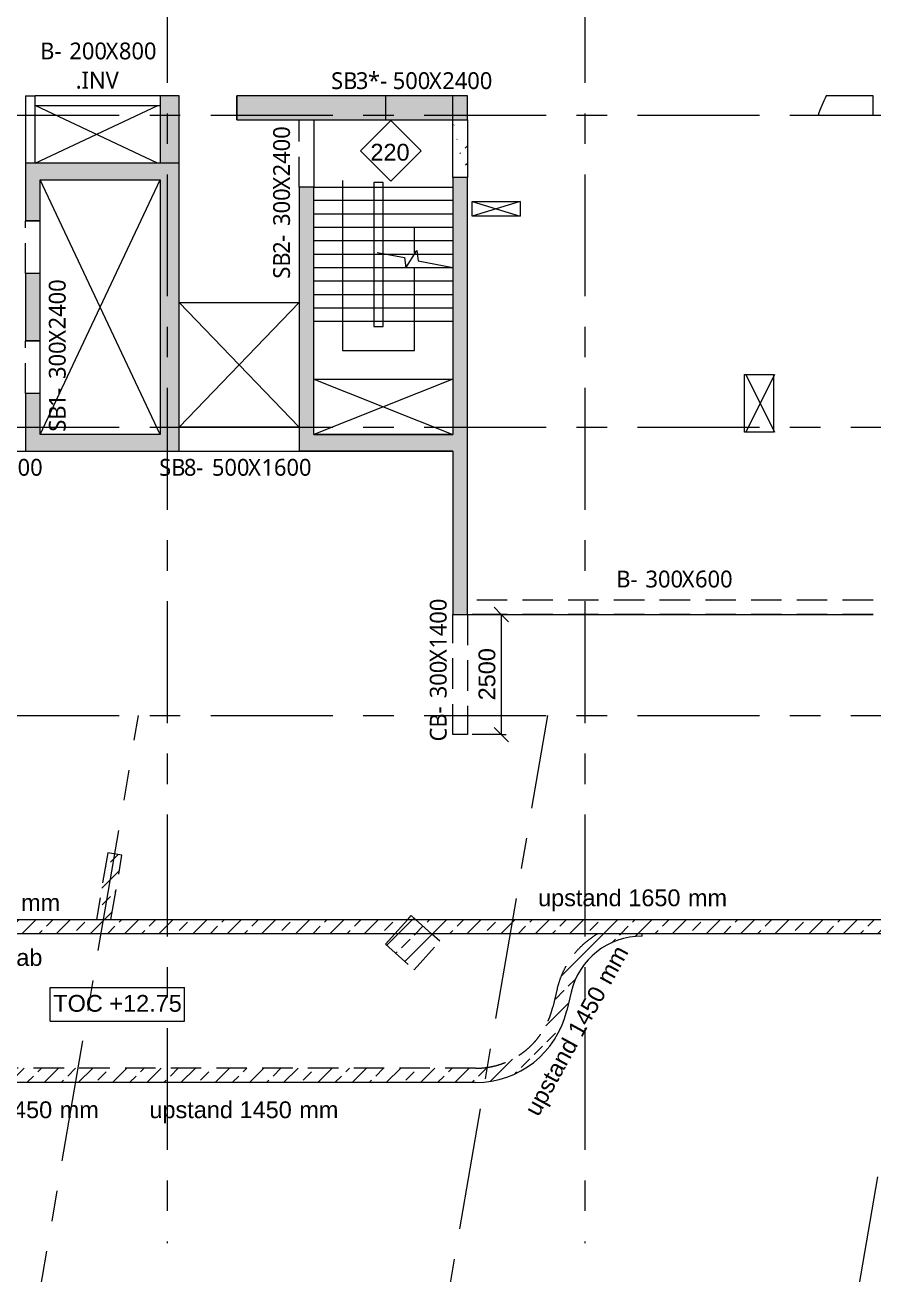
# Model space of a CAD drawing. Header units: millimetres. Extents: x 1499 to 248787, y -26353 to 51881.
# Drawn here: x 102998 to 120663, y -292 to 25723 of the extents above; entities that cross this region are included whole.
import ezdxf

# ---------------------------------------------------------------- set-up
doc = ezdxf.new("R2010")
doc.units = ezdxf.units.MM
for name, pattern in [('Dashed', [3810, 2540, -1270]), ('Dashed __25x_', [952.5, 635, -317.5]), ('DASHED___25x_', [952.5, 635, -317.5]), ('Grid Line', [4445, 2540, -635, 635, -635])]:
    doc.linetypes.add(name, pattern=pattern)
for name, color, linetype, lineweight in [('A-ANNO-DIMS', 211, 'Continuous', 5), ('A-ANNO-DIMS-200', 211, 'Continuous', 5), ('A-DETL', 90, 'Continuous', 5), ('A-FLOR', 192, 'Continuous', 15), ('A-FLOR-HDLN', 190, 'Dashed __25x_', 5), ('A-FLOR-IDEN', 11, 'Continuous', 5), ('A-WALL', 113, 'Continuous', 5), ('A-WALL-HDLN', 110, 'Continuous', 5), ('A-WALL-PATT', 111, 'Continuous', 15), ('G-ANNO-DIMS', 111, 'Continuous', 5), ('G-ANNO-TEXT', 231, 'Continuous', 5), ('I-WALL', 2, 'Continuous', 5), ('S-BEAM', 12, 'Continuous', 15), ('S-BEAM-HDLN', 1, 'DASHED___25x_', 5), ('S-BEAM-IDEN', 2, 'Continuous', 5), ('S-COLS', 52, 'Continuous', 5), ('S-COLS-HDLN', 52, 'Dashed', 5), ('S-GRID', 1, 'Continuous', 5)]:
    doc.layers.add(name, color=color, linetype=linetype, lineweight=lineweight)
doc.styles.add('Arial_1', font='arial.ttf', dxfattribs={"height": 350})
doc.styles.add('Trebuchet MS', font='trebuc.ttf', dxfattribs={"height": 350})
doc.dimstyles.new('Diagonal_-_2_5mm_Round_5mm_-1-200', dxfattribs={"dimscale": 304.8, "dimtxt": 1.171558, "dimasz": 0.984252, "dimexe": 0.328084, "dimexo": 0.001076, "dimgap": 0.065617, "dimtad": 1, "dimdec": 0, "dimlfac": 304.8, "dimrnd": 5, "dimdsep": 46, "dimtxsty": 'Arial_1', "dimblk1": 'OBLIQUE', "dimblk2": 'OBLIQUE', "dimsah": 1, "dimcen": 0.09, "dimazin": 0, "dimtfac": 1, "dimtdec": 4, "dimtix": 1, "dimtmove": 0, "dimatfit": 3, "dimfxl": 1, "dimtvp": 1, "dimtolj": 1, "dimtzin": 0, "dimarcsym": 2})
pattern_1 = [(45, (49092.77, 0), (-356.4037, 356.4037), []), (45, (49449.2, 0), (-356.4037, 356.4037), [252.016, -126.008])]

# ---------------------------------------------------------------- blocks, each defined once
blk = doc.blocks.new('W SH8 - W SH-6483866-1ST FLOOR  FRAMING PLAN')
at = {"layer": 'A-WALL'}
for p, q in [((71570, 24244), (70595, 24244)), ((71570, 23844), (71570, 24244)), ((70426, 23844), (71570, 23844))]:
    blk.add_line(p, q, dxfattribs=at)
blk.add_arc((73820, 22644), 3600, 153.6122, 160.5288, dxfattribs=at)
blk = doc.blocks.new('Spot Elevations - Spot Elevation _Str_ Plan_-5963248-1ST FLOOR  FRAMING PLAN')
at = {"layer": 'G-ANNO-DIMS'}
for p, q in [((-7, 4.125), (7, 4.125)), ((-7, 0.625), (-7, 4.125)), ((7, 0.625), (7, 4.125)), ((-7, 0.625), (7, 0.625))]:
    blk.add_line(p, q, dxfattribs=at)
blk = doc.blocks.new('BAI-AN_TAG_SLAB MARK-1-200 - BAI-AN_TAG_SLAB MARK-1-200-5951121-1ST FLOOR  FRAMING PLAN')
at = {"layer": 'A-FLOR-IDEN'}
for p, q in [((-3.16, 0), (0, 3.16)), ((3.16, 0), (0, 3.16)), ((-3.16, 0), (0, -3.16)), ((3.16, 0), (0, -3.16))]:
    blk.add_line(p, q, dxfattribs=at)
blk = doc.blocks.new('DIMBLOCK61-1ST FLOOR  FRAMING PLAN')
at = {"layer": 'A-ANNO-DIMS-200', "lineweight": 15}
for p, q in [((112919, 13444), (112769, 13594)), ((112919, 13444), (113069, 13294)), ((112919, 10944), (112769, 11094)), ((112919, 10944), (113069, 10794))]:
    blk.add_line(p, q, dxfattribs=at)
at = {"layer": 'A-ANNO-DIMS-200'}
for p, q in [((112919, 13444), (112313, 13444)), ((112919, 13444), (112919, 10944)), ((112919, 13444), (113019, 13444)), ((112919, 10944), (112313, 10944)), ((112919, 10944), (113019, 10944))]:
    blk.add_line(p, q, dxfattribs=at)
at = {"layer": 'A-ANNO-DIMS-200', "color": 0, "insert": (112445, 11656), "char_height": 350, "width": 1292.12, "attachment_point": 1, "rotation": 90, "line_spacing_factor": 0.941778, "style": 'Arial_1'}
blk.add_mtext('2500', dxfattribs=at)
blk = doc.blocks.new('_Oblique')
at = {"color": 0, "linetype": 'ByBlock', "lineweight": -2}
blk.add_line((-0.5, -0.5), (0.5, 0.5), dxfattribs=at)

msp = doc.modelspace()

# ---------------------------------------------------------------- hatches: boundary and pattern name
at = {"layer": 'A-WALL-PATT', "lineweight": 5}
for points in [[(106212.5298, 22844.3012), (106212.5298, 24244.3012), (105812.5298, 24244.3012), (105813.0065, 22844.3012)], [(109012.5298, 23744.3012), (112212.5298, 23744.3012), (112212.5298, 24244.3012), (107411.585, 24244.3012), (107411.585, 23744.3012), (108987.5298, 23744.3012)], [(105812.5298, 22494.3012), (105811.6714, 22844.3012), (103012.5298, 22844.1661), (103012.5298, 22494.3012), (103312.5298, 22494.3012)], [(106212.5298, 17194.3012), (106212.5298, 22844.3012), (105812.5298, 22844.1661), (105812.5298, 17194.3012)], [(103312.5298, 21644.1661), (103312.5298, 22494.3012), (103012.5298, 22494.3012), (103012.5298, 21644.1661), (103212.5298, 21644.1661)], [(111912.5298, 13444.1571), (112212.5298, 13444.1571), (112212.5298, 22544.3279), (111912.5298, 22544.3279), (111912.5298, 16844.3012)], [(109012.5298, 17194.3012), (109012.5298, 22344.3279), (108712.5298, 22344.3279), (108712.5298, 17194.3012)], [(103212.5298, 19144.1661), (103312.5298, 19144.1661), (103312.5298, 20544.1661), (103012.5298, 20544.1661), (103012.5298, 19144.1661)], [(103312.5298, 17194.3012), (103312.5298, 18044.1661), (103012.5298, 18044.1661), (103012.5298, 17194.3012)], [(106212.5298, 16844.3012), (106212.5298, 17194.3012), (103012.5298, 17194.3012), (103012.5298, 16844.3012), (103312.5298, 16844.3012)], [(111669.5262, 16844.3012), (111912.5298, 16844.3012), (111912.519, 17194.3011), (108712.5298, 17194.3012), (108712.5298, 16844.3012)]]:
    msp.add_hatch(color=256, dxfattribs=at).paths.add_polyline_path(points)
at = {"layer": 'I-WALL'}
h = msp.add_hatch(dxfattribs=at)
h.set_pattern_fill('FP_4', color=1, style=0, pattern_type=2)
h.set_pattern_definition(pattern_1)
h.paths.add_polyline_path([(112178.9673, 22544.3279), (112212.5298, 22544.3279), (112212.5298, 23380.0086), (112177.5593, 23422.477), (112148.5655, 22741.1103), (111912.553, 23744.3012), (112142.3545, 22595.1495), (112140.1919, 22544.3279)])
h = msp.add_hatch(dxfattribs=at)
h.set_pattern_fill('FP_5', color=1, style=0, pattern_type=2)
h.set_pattern_definition(pattern_1)
h.paths.add_polyline_path([(104789.3366, 7094.1661), (105018.079, 8429.9534), (104722.3832, 8480.5888), (104484.9699, 7094.1661), (104722.3832, 7094.1661)])
h = msp.add_hatch(dxfattribs=at)
h.set_pattern_fill('FP_4', color=1, style=0, pattern_type=2)
h.set_pattern_definition(pattern_1)
h.paths.add_polyline_path([(100362.9522, 6794.1661), (107177.5178, 6794.1661), (107177.5178, 7094.1661), (91776.428, 7094.1661), (91776.428, 6794.1661), (98158.034, 6794.1661)])
h.paths.add_polyline_path([(89056.3782, 6794.1661), (90026.428, 6794.1661), (90026.428, 7094.1661), (88658.4248, 7094.1661), (88658.4248, 6794.1661)])
h = msp.add_hatch(dxfattribs=at)
h.set_pattern_fill('FP_4', color=1, style=0, pattern_type=2)
h.set_pattern_definition(pattern_1)
h.paths.add_polyline_path([(107177.5178, 6794.1661), (123804.3299, 6794.1661), (123804.3299, 7094.1661), (107177.5178, 7094.1661), (107177.5178, 6895.2807)])
h = msp.add_hatch(dxfattribs=at)
h.set_pattern_fill('FP_4', color=1, style=0, pattern_type=2)
h.set_pattern_definition(pattern_1)
h.paths.add_polyline_path([(114373.1944, 5578.0846), (114410.2308, 5708.3584), (114458.7285, 5834.8136), (114518.3016, 5956.4441), (114588.4763, 6072.2822), (114668.694, 6181.4062), (114758.3167, 6282.9479), (114856.6312, 6376.0994), (114962.8553, 6460.1196), (115076.1438, 6534.3398), (115195.5954, 6598.1698), (115320.2596, 6651.1014), (115449.1447, 6692.7137), (115581.2251, 6722.6756), (115715.4499, 6740.7486), (115850.7513, 6746.7889), (115850.7513, 6794.1661), (114926.1412, 6794.1661), (114803.2293, 6714.745), (114687.1018, 6625.6973), (114578.5111, 6527.5997), (114478.1603, 6421.0877), (114386.6994, 6306.8512), (114304.7208, 6185.63), (114232.7554, 6058.2093), (114171.2693, 5925.4142), (114120.6609, 5788.1054), (114081.2577, 5647.1712), (114304.7208, 5594.2889)])
h = msp.add_hatch(dxfattribs=at)
h.set_pattern_fill('FP_13', color=1, style=0, pattern_type=2)
h.set_pattern_definition(pattern_1)
h.paths.add_polyline_path([(114282.5621, 5195.1032), (114373.1944, 5578.0846), (114081.2577, 5647.1712), (113990.6254, 5264.1898), (114081.2577, 5242.7418)])
h = msp.add_hatch(dxfattribs=at)
h.set_pattern_fill('FP_4', color=1, style=0, pattern_type=2)
h.set_pattern_definition(pattern_1)
h.paths.add_polyline_path([(112384.9735, 3694.1661), (112538.3399, 3700.2065), (112690.756, 3718.2904), (112841.2778, 3748.3057), (112988.9726, 3790.0665), (113132.9254, 3843.3141), (113272.2444, 3907.7185), (113408.5797, 3984.5652), (113533.5626, 4068.3352), (113653.9428, 4163.5524), (113776.793, 4279.1642), (113870.4211, 4380.8588), (113965.1781, 4501.6016), (114050.1452, 4629.423), (114124.7959, 4763.5311), (114188.668, 4903.095), (114241.3655, 5047.2501), (114282.5621, 5195.1032), (113990.6254, 5264.1898), (113953.2624, 5131.3601), (113904.9316, 5002.1167), (113845.971, 4877.3634), (113776.793, 4757.9727), (113697.8813, 4644.7796), (113609.7878, 4538.5757), (113513.1286, 4440.1037), (113408.5797, 4350.0523), (113296.8722, 4269.0513), (113178.7874, 4197.667), (113055.1511, 4136.3989), (112926.8279, 4085.6752), (112794.7153, 4045.8508), (112659.7371, 4017.2042), (112522.8374, 3999.9357), (112384.9735, 3994.1661), (112384.9735, 3718.2904)])
h = msp.add_hatch(dxfattribs=at)
h.set_pattern_fill('FP_4', color=1, style=0, pattern_type=2)
h.set_pattern_definition(pattern_1)
h.paths.add_polyline_path([(100077.7812, 3694.1661), (112384.9735, 3694.1661), (112384.9735, 3994.1661), (100077.7812, 3994.1661), (100077.7812, 3961.2544)])
at = {"layer": 'S-COLS'}
h = msp.add_hatch(dxfattribs=at)
h.set_pattern_fill('FP_5', color=1, style=0, pattern_type=2)
h.set_pattern_definition(pattern_1)
h.paths.add_polyline_path([(111104.6605, 6044.0136), (111640.0003, 6638.4976), (111467.1336, 6794.1661), (110703.6178, 6794.1661), (110510.1765, 6579.3534), (110947.3978, 6185.6305)])
h.paths.add_polyline_path([(111034.4999, 7094.1661), (111133.9897, 7094.1661), (111045.5163, 7173.8374), (110973.7713, 7094.1661)])

# ---------------------------------------------------------------- linework, layer by layer
at = {"layer": 'A-DETL', "lineweight": 13}
for p, q in [((105756.4304, 22844.3012), (103212.5298, 24044.1661)), ((103212.817, 22844.3012), (105762.5298, 24044.1661)), ((105812.5298, 17194.3012), (103312.5298, 22494.3012)), ((103312.5298, 17194.3012), (105812.5298, 22494.3012)), ((113312.5298, 22044.1661), (112312.5298, 21744.1661)), ((112312.5298, 22044.1661), (113312.5298, 21744.1661)), ((108712.5298, 17344.1661), (106212.5298, 19944.1661)), ((106212.5298, 17344.1661), (108712.5298, 19944.1661)), ((111912.5298, 18344.1661), (109012.5298, 17194.1661)), ((109012.5298, 18344.1661), (111912.553, 17194.3012)), ((118612.5298, 18444.1661), (118012.5298, 17244.1661)), ((118012.5298, 18444.1661), (118612.5298, 17244.1661))]:
    msp.add_line(p, q, dxfattribs=at)
at = {"layer": 'A-DETL'}
for p, q in [((109612.5298, 22484.1661), (109612.5298, 21924.1661)), ((110462.5298, 22444.1661), (110262.5298, 22444.1661)), ((110262.5298, 22444.1661), (110262.5298, 19444.1661)), ((110462.5298, 19444.1661), (110462.5298, 22444.1661)), ((110362.5298, 22064.1661), (109012.5298, 22064.1661)), ((109612.5298, 21924.1661), (109612.5298, 18944.1661)), ((111912.5298, 22064.1661), (110362.5298, 22064.1661)), ((110362.5298, 21784.1661), (109012.5298, 21784.1661)), ((111912.5298, 21784.1661), (110362.5298, 21784.1661)), ((110362.5298, 21504.1661), (109012.5298, 21504.1661)), ((111912.5298, 21504.1661), (110362.5298, 21504.1661)), ((111112.5298, 21224.1661), (111112.5298, 21504.1661)), ((110362.5298, 21224.1661), (109012.5298, 21224.1661)), ((111912.5298, 21224.1661), (110362.5298, 21224.1661)), ((111112.5298, 20974.1661), (111112.5298, 21224.1661)), ((110362.5298, 20944.1661), (109012.5298, 20944.1661)), ((110334.9796, 20980.5945), (110905.7489, 20877.165)), ((111912.5298, 20944.1661), (110362.5298, 20944.1661)), ((110905.7489, 20877.165), (110931.1843, 20665.926)), ((110931.1843, 20665.926), (111163.7785, 21022.2621)), ((111163.7785, 21022.2621), (111189.2139, 20811.0231)), ((110362.5298, 20664.1661), (109012.5298, 20664.1661)), ((111912.5298, 20664.1661), (110362.5298, 20664.1661)), ((111112.5298, 20384.1661), (111112.5298, 20664.1661)), ((111189.2139, 20811.0231), (111912.5298, 20673.4114)), ((110362.5298, 20384.1661), (109012.5298, 20384.1661)), ((111912.5298, 20384.1661), (110362.5298, 20384.1661)), ((111112.5298, 18944.1661), (111112.5298, 20384.1661)), ((110362.5298, 20104.1661), (109012.5298, 20104.1661)), ((111912.5298, 20104.1661), (110362.5298, 20104.1661)), ((110362.5298, 19824.1661), (109012.5298, 19824.1661)), ((111912.5298, 19824.1661), (110362.5298, 19824.1661)), ((111912.5298, 19544.1661), (109012.5298, 19544.1661)), ((110262.5298, 19444.1661), (110462.5298, 19444.1661)), ((109612.5298, 18944.1661), (111112.5298, 18944.1661)), ((109012.5298, 18344.1661), (111912.5298, 18344.1661)), ((109012.5298, 17344.1661), (109012.5298, 18344.1661)), ((111912.5298, 18344.1661), (111912.5298, 17344.1661))]:
    msp.add_line(p, q, dxfattribs=at)
at = {"layer": 'A-FLOR'}
for p, q in [((109012.5298, 23744.3012), (109012.5298, 22344.3279)), ((111912.553, 22544.3279), (111912.553, 23744.3012)), ((109012.5298, 22344.1661), (111912.5298, 22344.1661)), ((112312.5298, 22044.1661), (113312.5298, 22044.1661)), ((112312.5298, 21744.1661), (112312.5298, 22044.1661)), ((113312.5298, 22044.1661), (113312.5298, 21744.1661)), ((103312.5298, 20544.1661), (103312.5298, 21644.1661)), ((113312.5298, 21744.1661), (112312.5298, 21744.1661)), ((106212.5298, 19944.1661), (108712.5298, 19944.1661)), ((103312.5298, 18044.1661), (103312.5298, 19144.1661)), ((117987.5298, 17244.1661), (117987.5298, 18444.1661)), ((117987.5298, 18444.1661), (118587.5298, 18444.1661)), ((118587.5298, 18444.1661), (118587.5298, 17244.1661)), ((108712.5298, 17344.1661), (106212.5298, 17344.1661)), ((118587.5298, 17244.1661), (117987.5298, 17244.1661)), ((100512.5298, 16844.3012), (103012.5298, 16844.3012)), ((106212.5298, 16844.3012), (108712.5298, 16844.3012)), ((112212.5298, 13444.1571), (120662.553, 13444.1571))]:
    msp.add_line(p, q, dxfattribs=at)
at = {"layer": 'A-FLOR-HDLN'}
for p, q in [((103212.5298, 22844.1661), (103212.5298, 22844.2516)), ((105812.5298, 22844.1661), (103212.5298, 22844.1661)), ((105812.5298, 22844.2516), (105812.5298, 22844.1661)), ((108987.5298, 22344.1661), (108987.5298, 22344.3279)), ((109012.5298, 22344.1661), (108987.5298, 22344.1661)), ((120662.553, 13744.2922), (112212.5298, 13744.2922)), ((104722.3832, 8480.5888), (104484.9699, 7094.1661)), ((105018.079, 8429.9534), (104722.3832, 8480.5888)), ((104789.3366, 7094.1661), (105018.079, 8429.9534)), ((110703.6178, 6794.1661), (110510.1765, 6579.3534)), ((111640.0003, 6638.4976), (111467.1336, 6794.1661)), ((110510.1765, 6579.3534), (111104.6605, 6044.0136)), ((111104.6605, 6044.0136), (111640.0003, 6638.4976)), ((114081.2577, 5647.1712), (113990.6254, 5264.1898)), ((112384.9735, 3994.1661), (100077.7812, 3994.1661))]:
    msp.add_line(p, q, dxfattribs=at)
for centre, radius, start, end in [((115850.7513, 5228.4219), 1818.367, 120.56288635, 166.68593326), ((112384.9735, 5644.1661), 1650, 270, 346.68593326)]:
    msp.add_arc(centre, radius, start, end, dxfattribs=at)
at = {"layer": 'A-WALL-HDLN'}
for p, q in [((107412.5298, 23744.3012), (107412.5298, 24244.3012)), ((111912.5298, 23744.3443), (111912.5298, 24244.3012)), ((103312.5298, 21644.3279), (103012.5298, 21644.3279)), ((103312.5298, 19144.3279), (103012.5298, 19144.3279)), ((109012.5298, 17194.1661), (111912.5298, 17194.1661)), ((111912.5298, 17194.1661), (111912.5298, 17194.2516))]:
    msp.add_line(p, q, dxfattribs=at)
at = {"layer": 'I-WALL', "lineweight": 15}
for p, q in [((105812.5298, 24244.3012), (105812.5298, 22844.3012)), ((106212.5298, 24244.3012), (105812.5298, 24244.3012)), ((106212.5298, 22844.3012), (106212.5298, 24244.3012)), ((112212.5298, 24244.3012), (107411.585, 24244.3012)), ((107411.585, 24244.3012), (107411.585, 23744.3012)), ((112212.5298, 23744.3012), (112212.5298, 24244.3012)), ((107411.585, 23744.3012), (112212.5298, 23744.3012)), ((106212.5298, 22844.3012), (103012.5298, 22844.3012)), ((103012.5298, 22844.3012), (103012.5298, 21644.1661)), ((106212.5298, 16844.3012), (106212.5298, 22844.3012)), ((103312.5298, 22494.3012), (105812.5298, 22494.3012)), ((103312.5298, 21644.1661), (103312.5298, 22494.3012)), ((105812.5298, 22494.3012), (105812.5298, 17194.3012)), ((111912.5298, 22544.3279), (111912.5298, 17194.3012)), ((112212.5298, 22544.3279), (111912.5298, 22544.3279)), ((112212.5298, 13444.1571), (112212.5298, 22544.3279)), ((109012.5298, 22344.3279), (108712.5298, 22344.3279)), ((108712.5298, 22344.3279), (108712.5298, 16844.3012)), ((109012.5298, 17194.3012), (109012.5298, 22344.3279)), ((103012.5298, 21644.1661), (103312.5298, 21644.1661)), ((103312.5298, 20544.1661), (103012.5298, 20544.1661)), ((103012.5298, 20544.1661), (103012.5298, 19144.1661)), ((103312.5298, 19144.1661), (103312.5298, 20544.1661)), ((103012.5298, 19144.1661), (103312.5298, 19144.1661)), ((103312.5298, 18044.1661), (103012.5298, 18044.1661)), ((103012.5298, 18044.1661), (103012.5298, 16844.3012)), ((103312.5298, 17194.3012), (103312.5298, 18044.1661)), ((105812.5298, 17194.3012), (103312.5298, 17194.3012)), ((111912.5298, 17194.3012), (109012.5298, 17194.3012)), ((103012.5298, 16844.3012), (106212.5298, 16844.3012)), ((108712.5298, 16844.3012), (111912.5298, 16844.3012)), ((111912.5298, 16844.3012), (111912.5298, 13444.1571)), ((111912.5298, 13444.1571), (112212.5298, 13444.1571))]:
    msp.add_line(p, q, dxfattribs=at)
at = {"layer": 'I-WALL'}
for p, q in [((112212.5298, 23744.3012), (112212.5298, 22544.3279)), ((103012.5298, 20544.1661), (103012.5298, 20544.3279)), ((103312.5298, 20544.3279), (103012.5298, 20544.3279)), ((103012.5298, 18044.1661), (103012.5298, 18044.3279)), ((103312.5298, 18044.3279), (103012.5298, 18044.3279)), ((111912.5298, 16844.1661), (108712.5298, 16844.1661)), ((91776.428, 7094.1661), (123804.3299, 7094.1661)), ((123804.3299, 6794.1661), (91776.428, 6794.1661)), ((115850.7513, 6746.7889), (115850.7513, 6794.1661)), ((114373.1944, 5578.0846), (114282.5621, 5195.1032)), ((112384.9735, 3694.1661), (100077.7812, 3694.1661))]:
    msp.add_line(p, q, dxfattribs=at)
for centre, radius, start, end in [((115850.7513, 5228.4219), 1518.367, 90, 166.68593326), ((112384.9735, 5644.1661), 1950, 270, 346.68593326)]:
    msp.add_arc(centre, radius, start, end, dxfattribs=at)
at = {"layer": 'S-BEAM'}
for p, q in [((103012.5298, 24244.3012), (103212.5298, 24244.3012)), ((103012.5298, 24244.3012), (103012.5298, 22844.3012)), ((103212.5298, 22844.3012), (103212.5298, 24244.3012)), ((103212.5298, 24044.1661), (103212.5298, 24244.1661)), ((105812.5298, 24244.1661), (103212.5298, 24244.1661)), ((103212.5298, 24044.1661), (105812.5298, 24044.1661)), ((106212.5298, 17344.3012), (108712.5298, 17344.3012))]:
    msp.add_line(p, q, dxfattribs=at)
at = {"layer": 'S-BEAM-HDLN'}
for p, q in [((111912.5298, 24244.1661), (110512.5298, 24244.1661)), ((110512.5298, 23744.1661), (110512.5298, 24244.1661)), ((111912.5298, 23744.3443), (111912.5298, 24244.1661)), ((108712.5298, 22344.3279), (108712.5298, 23744.3012)), ((110512.5298, 23744.1661), (111912.5298, 23744.1661)), ((103012.5298, 20544.3279), (103012.5298, 21644.1165)), ((103012.5298, 18044.3279), (103012.5298, 19144.1165)), ((100512.5298, 17344.3012), (103012.5298, 17344.3012)), ((111912.5298, 13444.2922), (112212.5298, 13444.2922)), ((111912.5298, 10944.1571), (111912.5298, 13444.1075)), ((120662.553, 13444.2922), (112212.5298, 13444.2922)), ((112212.5298, 13444.1075), (112212.5298, 10944.1571)), ((112212.5298, 10944.1571), (111912.5298, 10944.1571))]:
    msp.add_line(p, q, dxfattribs=at)
at = {"layer": 'S-COLS'}
for p, q in [((110973.7713, 7094.1661), (111045.5163, 7173.8374)), ((111045.5163, 7173.8374), (111133.9897, 7094.1661))]:
    msp.add_line(p, q, dxfattribs=at)
at = {"layer": 'S-COLS-HDLN'}
for p, q in [((110703.651, 6794.203), (110973.7381, 7094.1292)), ((111134.0265, 7094.1329), (111467.0967, 6794.1993))]:
    msp.add_line(p, q, dxfattribs=at)
at = {"layer": 'S-GRID', "linetype": 'Grid Line'}
for p, q in [((105962.5298, 49281.3629), (105962.5298, 351.3451)), ((114662.5298, 49281.3629), (114662.5298, 351.3451)), ((44638.2669, 23844.1661), (162896.494, 23844.1661)), ((44638.2669, 17344.1661), (162896.494, 17344.1661)), ((44638.2669, 11344.1661), (162896.494, 11344.1661)), ((100774.7477, -15461.0191), (105364.7597, 11344.195)), ((109054.2528, -16878.6916), (113887.0213, 11344.1964)), ((117333.7277, -18296.5403), (122409.2833, 11344.2003))]:
    msp.add_line(p, q, dxfattribs=at)

# ---------------------------------------------------------------- block references
at = {"layer": 'A-FLOR-IDEN', "xscale": 199.9999999999999, "yscale": 199.9999999999999, "zscale": 199.9999999999999}
msp.add_blockref('BAI-AN_TAG_SLAB MARK-1-200 - BAI-AN_TAG_SLAB MARK-1-200-5951121-1ST FLOOR  FRAMING PLAN', (110621.7459, 23099.4597), dxfattribs=at)
at = {"layer": 'A-WALL-HDLN'}
msp.add_blockref('W SH8 - W SH-6483866-1ST FLOOR  FRAMING PLAN', (49092.7739, 0), dxfattribs=at)
at = {"layer": 'G-ANNO-DIMS', "xscale": 199.9999999999999, "yscale": 199.9999999999999, "zscale": 199.9999999999999}
msp.add_blockref('Spot Elevations - Spot Elevation _Str_ Plan_-5963248-1ST FLOOR  FRAMING PLAN', (104919.7958, 4849.62), dxfattribs=at)

# ---------------------------------------------------------------- texts
at = {"layer": 'A-FLOR-IDEN', "insert": (110193.4187, 23247.237), "char_height": 350, "width": 1010.12625, "attachment_point": 1, "style": 'Arial_1'}
msp.add_mtext('220', dxfattribs=at)
at = {"layer": 'G-ANNO-DIMS', "insert": (103587.9026, 5520.4815), "char_height": 350, "width": 3196.54358, "attachment_point": 1, "line_spacing_factor": 0.941778, "style": 'Arial_1'}
msp.add_mtext('TOC +12.75', dxfattribs=at)
at = {"layer": 'G-ANNO-TEXT', "color": 7, "char_height": 350, "attachment_point": 1, "style": 'Arial_1'}
for s, insert, width in [('upstand ', (113686.0721, 7718.857), 2276.7925), ('1650 ', (115564.6137, 7718.857), 1507.1725), ('mm', (116808.1554, 7718.857), 994.0925), ('mm', (102916.3731, 7618.857), 994.0925), ('upper slab', (101078.483, 6476.0804), 2741.77125), ('1450 ', (102477.5967, 3304.3815), 1507.1725), ('mm', (103721.1384, 3304.3815), 994.0925), ('upstand ', (105590.008, 3304.3815), 2276.7925), ('1450 ', (107468.5496, 3304.3815), 1507.1725), ('mm', (108712.0913, 3304.3815), 994.0925)]:
    msp.add_mtext(s, dxfattribs=dict(at, insert=insert, width=width))
at = {"layer": 'G-ANNO-TEXT', "color": 7, "char_height": 350, "attachment_point": 1, "rotation": 61.31260847, "style": 'Arial_1'}
for s, insert, width in [('mm', (114884.0213, 5875.0205), 994.0925), ('1450 ', (114287.0834, 4784.1214), 1507.1725), ('upstand ', (113385.3262, 3136.1673), 2276.7925)]:
    msp.add_mtext(s, dxfattribs=dict(at, insert=insert, width=width))
at = {"layer": 'S-BEAM-IDEN', "char_height": 350, "attachment_point": 1, "style": 'Trebuchet MS'}
for s, insert, width in [('B- ', (103314.8206, 25357.0281), 737.5525), ('200', (103923.3623, 25357.0281), 913.92375), ('X', (104677.4248, 25357.0281), 336.70875), ('800', (104955.2373, 25357.0281), 913.92375), ('.INV', (104055.6539, 24748.4864), 1122.3625), ('SB', (109374.7584, 24738.2297), 625.31625), ('3', (109890.6959, 24738.2297), 304.64125), ('*- ', (110142.05, 24738.2297), 625.31625), ('500', (110657.9875, 24738.2297), 913.92375), ('X', (111412.05, 24738.2297), 336.70875), ('2400', (111689.8625, 24738.2297), 1218.565), ('1600', (102323.7164, 16684.812), 1218.565), ('SB', (105793.809, 16684.812), 625.31625), ('8', (106309.7465, 16684.812), 304.64125), ('500', (106891.8299, 16684.812), 913.92375), ('X', (107645.8924, 16684.812), 336.70875), ('1600', (107923.7049, 16684.812), 1218.565), ('- ', (106561.1007, 16684.812), 400.84375), ('B- ', (115314.8322, 14358.3558), 737.5525), ('300', (115923.3739, 14358.3558), 913.92375), ('X', (116677.4364, 14358.3558), 336.70875), ('600', (116955.2489, 14358.3558), 913.92375)]:
    msp.add_mtext(s, dxfattribs=dict(at, insert=insert, width=width))
at = {"layer": 'S-BEAM-IDEN', "char_height": 350, "attachment_point": 1, "rotation": 90, "style": 'Trebuchet MS'}
for s, insert, width in [('2400', (108167.9284, 22569.7351), 1218.565), ('X', (108167.9284, 22291.9226), 336.70875), ('300', (108167.9284, 21537.8601), 913.92375), ('- ', (108167.9284, 21207.131), 400.84375), ('2', (108167.9284, 20955.7768), 304.64125), ('SB', (108167.9284, 20439.8393), 625.31625), ('2400', (103495.6114, 19381.9831), 1218.565), ('X', (103495.6114, 19104.1706), 336.70875), ('300', (103495.6114, 18350.1081), 913.92375), ('- ', (103495.6114, 18019.3789), 400.84375), ('SB', (103495.6114, 17252.0873), 625.31625), ('1', (103495.6114, 17768.0248), 304.64125), ('1400', (111430.858, 12731.9737), 1218.565), ('X', (111430.858, 12454.1612), 336.70875), ('300', (111430.858, 11700.0987), 913.92375), ('CB- ', (111430.858, 10800.5154), 1090.295)]:
    msp.add_mtext(s, dxfattribs=dict(at, insert=insert, width=width))

# ---------------------------------------------------------------- dimensions: what is measured, and where the dimension line sits
at = {"layer": 'A-ANNO-DIMS'}
dim = msp.add_linear_dim(base=(112919.3581, 10944.1571), p1=(112212.5298, 13444.1571), p2=(112212.5298, 10944.1571), angle=90, dimstyle='Diagonal_-_2_5mm_Round_5mm_-1-200', override={"dimpost": '<>', "dimfxl": 2499.999999}, dxfattribs=at)
dim.commit()
dim.dimension.update_dxf_attribs({"geometry": 'DIMBLOCK61-1ST FLOOR  FRAMING PLAN', "text_midpoint": (112720.6575, 12194.1571)})

doc.saveas('drawing.dxf')
